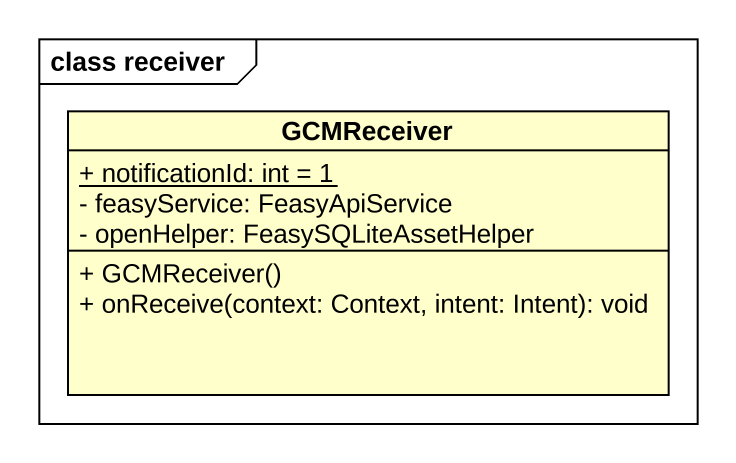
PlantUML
@startuml
mainframe class receiver
hide circle
hide empty members
skinparam classAttributeIconSize 0
class GCMReceiver {
  {static} + notificationId: int = 1
  - feasyService: FeasyApiService
  - openHelper: FeasySQLiteAssetHelper
  + GCMReceiver()
  + onReceive(context: Context, intent: Intent): void
}
@enduml
